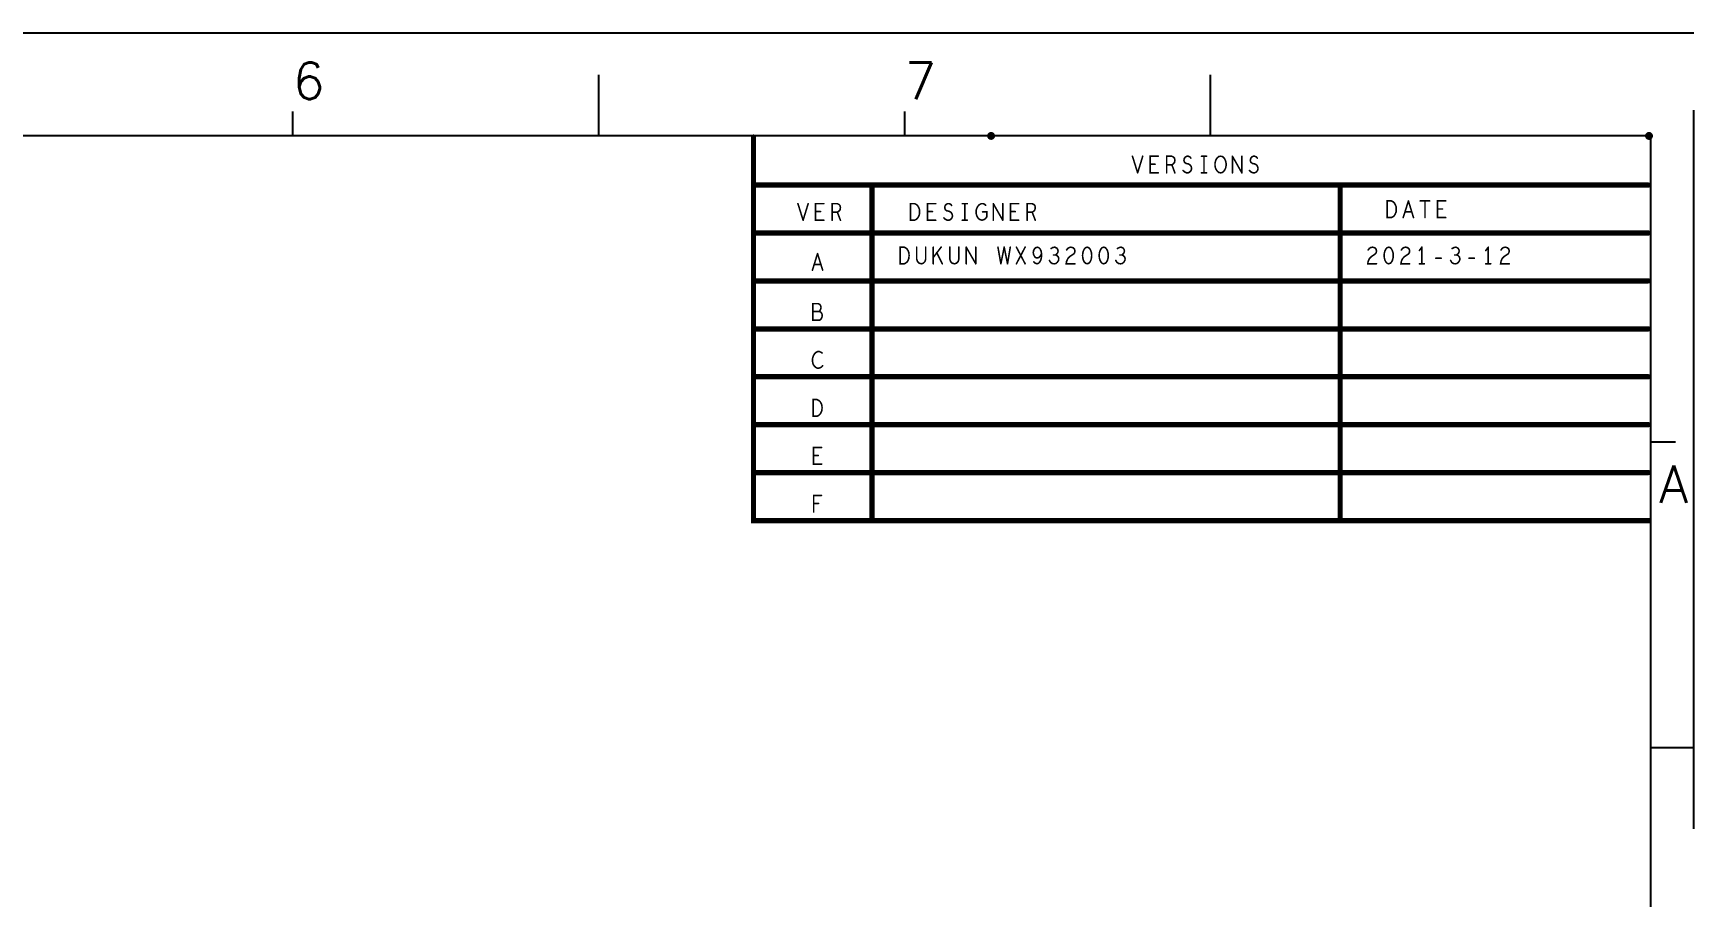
# Model space of a CAD drawing. Header units: millimetres. Extents: x 3362 to 3827, y -139 to 191.
# Drawn here: x 3667.1 to 3827.2, y 108.1 to 191.4 of the extents above; entities that cross this region are included whole.
import ezdxf

# ---------------------------------------------------------------- set-up
doc = ezdxf.new("R2010")
doc.units = ezdxf.units.MM
doc.header["$LTSCALE"] = 23.1
doc.linetypes.add('PHANTOM', pattern=[29.5, 9.5, -1.5, 3, -1.5, 3, -1.5, 9.5])
doc.layers.get('0').update_dxf_attribs({"linetype": 'CONTINUOUS'})
doc.layers.add('0PAPERF', color=2, linetype='PHANTOM', plot=False)
doc.styles.add('SIMPLEX', font='simplex.shx')

# ---------------------------------------------------------------- blocks, each defined once
blk = doc.blocks.new('PAD_R1')
at = {"const_width": 0.5}
blk.add_lwpolyline([(0.25, 0, 1), (-0.25, 0, 1)], format="xyb", close=True, dxfattribs=at)

msp = doc.modelspace()

# ---------------------------------------------------------------- linework, layer by layer
for p, q in [((3721.64, 181.48), (3721.64, 187.38)), ((3780.63, 181.48), (3780.63, 187.38)), ((3692.15, 181.48), (3692.15, 183.84)), ((3751.14, 181.48), (3751.14, 183.84)), ((3823.1, 181.48), (3367.73, 181.48)), ((3823.1, -133.51), (3823.1, 181.48)), ((3823.1, 151.99), (3825.46, 151.99)), ((3823.1, 122.49), (3827.23, 122.49))]:
    msp.add_line(p, q)
for points, const_width in [([(3736.56, 181.37), (3736.56, 144.38), (3822.91, 144.38)], 0.508), ([(3773.1, 179.52), (3773.6, 177.92)], 0.152), ([(3773.6, 177.92), (3774.09, 179.52)], 0.152), ([(3775.59, 177.92), (3774.8, 177.92), (3774.8, 179.52), (3775.59, 179.52)], 0.152), ([(3776.4, 177.92), (3776.4, 179.52), (3776.9, 179.52), (3777.05, 179.44), (3777.15, 179.34), (3777.19, 179.12), (3777.15, 178.91), (3777.03, 178.78), (3776.9, 178.7), (3776.4, 178.7)], 0.152), ([(3777.98, 178.14), (3778.14, 178), (3778.32, 177.92), (3778.48, 177.92), (3778.63, 178), (3778.75, 178.14), (3778.81, 178.32), (3778.77, 178.51), (3778.67, 178.67), (3778.5, 178.78), (3778.26, 178.83), (3778.12, 178.94), (3778.06, 179.12), (3778.1, 179.31), (3778.2, 179.44), (3778.34, 179.52), (3778.48, 179.52), (3778.62, 179.47), (3778.73, 179.34)], 0.152), ([(3779.76, 179.52), (3780.24, 179.52)], 0.152), ([(3780, 179.52), (3780, 177.92)], 0.152), ([(3782.74, 177.92), (3782.74, 179.52)], 0.152), ([(3782.74, 179.52), (3783.65, 177.92)], 0.152), ([(3783.65, 177.92), (3783.65, 179.52)], 0.152), ([(3784.38, 178.14), (3784.54, 178), (3784.72, 177.92), (3784.88, 177.92), (3785.04, 178), (3785.16, 178.14), (3785.21, 178.32), (3785.17, 178.51), (3785.08, 178.67), (3784.9, 178.78), (3784.66, 178.83), (3784.52, 178.94), (3784.46, 179.12), (3784.5, 179.31), (3784.6, 179.44), (3784.74, 179.52), (3784.88, 179.52), (3785.02, 179.47), (3785.14, 179.34)], 0.152), ([(3775.28, 178.75), (3774.8, 178.75)], 0.152), ([(3776.9, 178.7), (3777.19, 177.92)], 0.152), ([(3779.76, 177.92), (3780.24, 177.92)], 0.152), ([(3736.56, 176.74), (3822.84, 176.74)], 0.508), ([(3747.99, 176.74), (3747.99, 144.38)], 0.508), ([(3793.13, 176.74), (3793.13, 144.38)], 0.508), ([(3740.84, 174.95), (3741.34, 173.35)], 0.152), ([(3741.34, 173.35), (3741.83, 174.95)], 0.152), ([(3743.34, 173.35), (3742.54, 173.35), (3742.54, 174.95), (3743.34, 174.95)], 0.152), ([(3744.14, 173.35), (3744.14, 174.95), (3744.64, 174.95), (3744.8, 174.87), (3744.9, 174.77), (3744.94, 174.55), (3744.9, 174.34), (3744.78, 174.21), (3744.64, 174.13), (3744.14, 174.13)], 0.152), ([(3754.13, 173.35), (3753.33, 173.35), (3753.33, 174.95), (3754.13, 174.95)], 0.152), ([(3754.92, 173.57), (3755.07, 173.43), (3755.25, 173.35), (3755.41, 173.35), (3755.57, 173.43), (3755.69, 173.57), (3755.75, 173.75), (3755.71, 173.94), (3755.61, 174.1), (3755.43, 174.21), (3755.19, 174.26), (3755.05, 174.37), (3754.99, 174.55), (3755.03, 174.74), (3755.13, 174.87), (3755.27, 174.95), (3755.41, 174.95), (3755.55, 174.9), (3755.67, 174.77)], 0.152), ([(3756.69, 174.95), (3757.17, 174.95)], 0.152), ([(3756.93, 174.95), (3756.93, 173.35)], 0.152), ([(3758.65, 174.15), (3759.05, 174.15), (3759.05, 173.67), (3758.93, 173.51), (3758.79, 173.41), (3758.59, 173.35), (3758.39, 173.41), (3758.25, 173.51), (3758.14, 173.67), (3758.06, 173.86), (3758.02, 174.07), (3758.02, 174.26), (3758.06, 174.42), (3758.14, 174.61), (3758.25, 174.77), (3758.37, 174.87), (3758.53, 174.95), (3758.67, 174.95), (3758.83, 174.9), (3758.95, 174.79)], 0.152), ([(3759.68, 173.35), (3759.68, 174.95)], 0.152), ([(3759.68, 174.95), (3760.59, 173.35)], 0.152), ([(3760.59, 173.35), (3760.59, 174.95)], 0.152), ([(3762.13, 173.35), (3761.34, 173.35), (3761.34, 174.95), (3762.13, 174.95)], 0.152), ([(3762.94, 173.35), (3762.94, 174.95), (3763.43, 174.95), (3763.59, 174.87), (3763.69, 174.77), (3763.73, 174.55), (3763.69, 174.34), (3763.57, 174.21), (3763.43, 174.13), (3762.94, 174.13)], 0.152), ([(3799.21, 173.61), (3799.71, 175.21)], 0.152), ([(3799.71, 175.21), (3800.2, 173.61)], 0.152), ([(3800.85, 175.21), (3801.76, 175.21)], 0.152), ([(3801.31, 175.21), (3801.31, 173.61)], 0.152), ([(3803.31, 173.61), (3802.51, 173.61), (3802.51, 175.21), (3803.31, 175.21)], 0.152), ([(3743.02, 174.18), (3742.54, 174.18)], 0.152), ([(3744.64, 174.13), (3744.94, 173.35)], 0.152), ([(3753.81, 174.18), (3753.33, 174.18)], 0.152), ([(3756.69, 173.35), (3757.17, 173.35)], 0.152), ([(3761.81, 174.18), (3761.34, 174.18)], 0.152), ([(3763.43, 174.13), (3763.73, 173.35)], 0.152), ([(3800.03, 174.17), (3799.39, 174.17)], 0.152), ([(3802.99, 174.43), (3802.51, 174.43)], 0.152), ([(3736.56, 172.12), (3822.84, 172.12)], 0.508), ([(3742.24, 168.53), (3742.73, 170.13)], 0.152), ([(3742.73, 170.13), (3743.23, 168.53)], 0.152), ([(3752.29, 170.75), (3752.29, 169.6), (3752.37, 169.36), (3752.53, 169.2), (3752.73, 169.15), (3752.93, 169.2), (3753.09, 169.36), (3753.16, 169.6), (3753.16, 170.75)], 0.152), ([(3753.89, 169.15), (3753.89, 170.75)], 0.152), ([(3754.65, 170.75), (3753.89, 169.76)], 0.152), ([(3754.76, 169.15), (3754.23, 170.22)], 0.152), ([(3755.49, 170.75), (3755.49, 169.6), (3755.57, 169.36), (3755.73, 169.2), (3755.93, 169.15), (3756.13, 169.2), (3756.29, 169.36), (3756.36, 169.6), (3756.36, 170.75)], 0.152), ([(3757.07, 169.15), (3757.07, 170.75)], 0.152), ([(3757.07, 170.75), (3757.99, 169.15)], 0.152), ([(3757.99, 169.15), (3757.99, 170.75)], 0.152), ([(3760.13, 170.75), (3760.41, 169.15)], 0.152), ([(3760.41, 169.15), (3760.73, 170.75)], 0.152), ([(3760.73, 170.75), (3761.05, 169.15)], 0.152), ([(3761.05, 169.15), (3761.32, 170.75)], 0.152), ([(3761.91, 169.15), (3762.75, 170.75)], 0.152), ([(3761.91, 170.75), (3762.75, 169.15)], 0.152), ([(3763.59, 169.33), (3763.73, 169.2), (3763.89, 169.15), (3764.05, 169.2), (3764.19, 169.36), (3764.29, 169.6), (3764.33, 169.84), (3764.33, 170.13), (3764.29, 170.38), (3764.19, 170.59), (3764.07, 170.7), (3763.93, 170.75), (3763.77, 170.7), (3763.65, 170.59), (3763.57, 170.43), (3763.53, 170.22), (3763.57, 170.03), (3763.67, 169.84), (3763.79, 169.73), (3763.93, 169.71), (3764.09, 169.76), (3764.21, 169.89), (3764.33, 170.13)], 0.152), ([(3765.09, 169.47), (3765.21, 169.28), (3765.37, 169.17), (3765.55, 169.15), (3765.71, 169.17), (3765.87, 169.31), (3765.97, 169.47), (3765.99, 169.63), (3765.95, 169.81), (3765.81, 169.95), (3765.67, 170), (3765.49, 170)], 0.152), ([(3765.67, 170), (3765.79, 170.08), (3765.89, 170.22), (3765.93, 170.38), (3765.89, 170.54), (3765.79, 170.67), (3765.61, 170.75), (3765.43, 170.72), (3765.25, 170.62)], 0.152), ([(3766.75, 170.48), (3766.87, 170.64), (3767.01, 170.72), (3767.17, 170.75), (3767.37, 170.7), (3767.51, 170.56), (3767.55, 170.4), (3767.53, 170.24), (3767.45, 170.11), (3767.05, 169.84), (3766.87, 169.65), (3766.75, 169.39), (3766.71, 169.15), (3767.55, 169.15)], 0.152), ([(3771.49, 169.47), (3771.61, 169.28), (3771.77, 169.17), (3771.95, 169.15), (3772.11, 169.17), (3772.27, 169.31), (3772.37, 169.47), (3772.39, 169.63), (3772.35, 169.81), (3772.21, 169.95), (3772.07, 170), (3771.89, 170)], 0.152), ([(3772.07, 170), (3772.19, 170.08), (3772.29, 170.22), (3772.33, 170.38), (3772.29, 170.54), (3772.19, 170.67), (3772.01, 170.75), (3771.83, 170.72), (3771.65, 170.62)], 0.152), ([(3795.83, 170.48), (3795.95, 170.64), (3796.09, 170.72), (3796.25, 170.75), (3796.45, 170.7), (3796.59, 170.56), (3796.63, 170.4), (3796.61, 170.24), (3796.53, 170.11), (3796.13, 169.84), (3795.95, 169.65), (3795.83, 169.39), (3795.79, 169.15), (3796.63, 169.15)], 0.152), ([(3799.03, 170.48), (3799.15, 170.64), (3799.29, 170.72), (3799.45, 170.75), (3799.65, 170.7), (3799.79, 170.56), (3799.83, 170.4), (3799.81, 170.24), (3799.73, 170.11), (3799.33, 169.84), (3799.15, 169.65), (3799.03, 169.39), (3798.99, 169.15), (3799.83, 169.15)], 0.152), ([(3801.01, 170.75), (3800.77, 170.43)], 0.152), ([(3801.01, 169.15), (3801.01, 170.75)], 0.152), ([(3802.35, 169.68), (3802.87, 169.68)], 0.152), ([(3803.78, 169.47), (3803.89, 169.28), (3804.05, 169.17), (3804.23, 169.15), (3804.39, 169.17), (3804.55, 169.31), (3804.65, 169.47), (3804.67, 169.63), (3804.63, 169.81), (3804.49, 169.95), (3804.35, 170), (3804.17, 170)], 0.152), ([(3804.35, 170), (3804.47, 170.08), (3804.57, 170.22), (3804.61, 170.38), (3804.57, 170.54), (3804.47, 170.67), (3804.29, 170.75), (3804.11, 170.72), (3803.93, 170.62)], 0.152), ([(3805.55, 169.68), (3806.07, 169.68)], 0.152), ([(3807.41, 170.75), (3807.17, 170.43)], 0.152), ([(3807.41, 169.15), (3807.41, 170.75)], 0.152), ([(3808.64, 170.48), (3808.75, 170.64), (3808.89, 170.72), (3809.05, 170.75), (3809.25, 170.7), (3809.39, 170.56), (3809.43, 170.4), (3809.41, 170.24), (3809.33, 170.11), (3808.93, 169.84), (3808.75, 169.65), (3808.64, 169.39), (3808.6, 169.15), (3809.43, 169.15)], 0.152), ([(3743.05, 169.09), (3742.42, 169.09)], 0.152), ([(3800.77, 169.15), (3801.25, 169.15)], 0.152), ([(3807.17, 169.15), (3807.65, 169.15)], 0.152), ([(3736.56, 167.5), (3822.84, 167.5)], 0.508), ([(3742.89, 164.55), (3742.97, 164.63), (3743.03, 164.77), (3743.07, 164.95), (3743.03, 165.11), (3742.95, 165.22), (3742.81, 165.3), (3742.28, 165.3), (3742.28, 163.7), (3742.93, 163.7), (3743.07, 163.81), (3743.15, 163.97), (3743.19, 164.15), (3743.15, 164.34), (3743.03, 164.5), (3742.89, 164.55), (3742.28, 164.55)], 0.152), ([(3736.56, 162.87), (3822.84, 162.87)], 0.508), ([(3743.17, 160.54), (3743.05, 160.62), (3742.91, 160.68), (3742.75, 160.68), (3742.58, 160.6), (3742.44, 160.46), (3742.34, 160.3), (3742.26, 160.04), (3742.24, 159.8), (3742.28, 159.56), (3742.34, 159.4), (3742.46, 159.24), (3742.6, 159.13), (3742.73, 159.08), (3742.87, 159.08), (3743.01, 159.13), (3743.13, 159.21), (3743.23, 159.32)], 0.152), ([(3736.56, 158.25), (3822.84, 158.25)], 0.508), ([(3736.56, 153.63), (3822.84, 153.63)], 0.508), ([(3743.13, 149.83), (3742.34, 149.83), (3742.34, 151.43), (3743.13, 151.43)], 0.152), ([(3742.81, 150.66), (3742.34, 150.66)], 0.152), ([(3736.56, 149.01), (3822.84, 149.01)], 0.508), ([(3742.36, 145.21), (3742.36, 146.81), (3743.11, 146.81)], 0.152), ([(3742.83, 146.04), (3742.36, 146.04)], 0.152)]:
    msp.add_lwpolyline(points, dxfattribs=dict(const_width=const_width))
at = {"const_width": 0.152}
for points in [[(3781.6, 177.92), (3781.44, 177.95), (3781.3, 178.06), (3781.18, 178.22), (3781.1, 178.4), (3781.06, 178.62), (3781.06, 178.83), (3781.1, 179.04), (3781.18, 179.23), (3781.3, 179.39), (3781.44, 179.5), (3781.6, 179.52), (3781.76, 179.5), (3781.9, 179.39), (3782.01, 179.23), (3782.09, 179.04), (3782.13, 178.83), (3782.13, 178.62), (3782.09, 178.4), (3782.01, 178.22), (3781.9, 178.06), (3781.76, 177.95)], [(3751.69, 173.35), (3751.69, 174.95), (3752.09, 174.95), (3752.25, 174.87), (3752.37, 174.77), (3752.47, 174.61), (3752.55, 174.42), (3752.57, 174.15), (3752.55, 173.89), (3752.47, 173.7), (3752.37, 173.54), (3752.25, 173.43), (3752.09, 173.35)], [(3797.67, 173.61), (3797.67, 175.21), (3798.07, 175.21), (3798.23, 175.13), (3798.35, 175.02), (3798.44, 174.86), (3798.52, 174.67), (3798.54, 174.41), (3798.52, 174.14), (3798.44, 173.95), (3798.35, 173.79), (3798.23, 173.69), (3798.07, 173.61)], [(3750.69, 169.15), (3750.69, 170.75), (3751.09, 170.75), (3751.25, 170.67), (3751.37, 170.56), (3751.47, 170.4), (3751.54, 170.22), (3751.56, 169.95), (3751.54, 169.68), (3751.47, 169.49), (3751.37, 169.33), (3751.25, 169.23), (3751.09, 169.15)], [(3768.73, 170.75), (3768.57, 170.7), (3768.45, 170.56), (3768.37, 170.4), (3768.31, 170.19), (3768.29, 169.95), (3768.31, 169.71), (3768.37, 169.49), (3768.45, 169.33), (3768.57, 169.2), (3768.73, 169.15), (3768.89, 169.2), (3769.01, 169.33), (3769.09, 169.49), (3769.15, 169.71), (3769.17, 169.95), (3769.15, 170.19), (3769.09, 170.4), (3769.01, 170.56), (3768.89, 170.7)], [(3770.33, 170.75), (3770.17, 170.7), (3770.05, 170.56), (3769.97, 170.4), (3769.91, 170.19), (3769.89, 169.95), (3769.91, 169.71), (3769.97, 169.49), (3770.05, 169.33), (3770.17, 169.2), (3770.33, 169.15), (3770.49, 169.2), (3770.61, 169.33), (3770.69, 169.49), (3770.75, 169.71), (3770.77, 169.95), (3770.75, 170.19), (3770.69, 170.4), (3770.61, 170.56), (3770.49, 170.7)], [(3797.81, 170.75), (3797.65, 170.7), (3797.53, 170.56), (3797.45, 170.4), (3797.39, 170.19), (3797.37, 169.95), (3797.39, 169.71), (3797.45, 169.49), (3797.53, 169.33), (3797.65, 169.2), (3797.81, 169.15), (3797.97, 169.2), (3798.09, 169.33), (3798.17, 169.49), (3798.23, 169.71), (3798.25, 169.95), (3798.23, 170.19), (3798.17, 170.4), (3798.09, 170.56), (3797.97, 170.7)], [(3742.3, 154.45), (3742.3, 156.05), (3742.69, 156.05), (3742.85, 155.97), (3742.97, 155.87), (3743.07, 155.71), (3743.15, 155.52), (3743.17, 155.25), (3743.15, 154.99), (3743.07, 154.8), (3742.97, 154.64), (3742.85, 154.53), (3742.69, 154.45)]]:
    msp.add_lwpolyline(points, close=True, dxfattribs=at)
at = {"layer": '0PAPERF'}
for p, q in [((3827.23, 191.39), (3361.78, 191.39)), ((3827.23, -139.45), (3827.23, 191.39))]:
    msp.add_line(p, q, dxfattribs=at)

# ---------------------------------------------------------------- block references
for p, xscale, yscale in [((3736.56, 181.37), 0.508, 0.508), ((3759.47, 181.48), 0.762, 0.762), ((3822.91, 181.48), 0.762, 0.762), ((3822.91, 181.48), 0.762, 0.762), ((3773.1, 179.52), 0.1524, 0.1524), ((3774.09, 179.52), 0.1524, 0.1524), ((3775.59, 179.52), 0.1524, 0.1524), ((3778.73, 179.34), 0.1524, 0.1524), ((3779.76, 179.52), 0.1524, 0.1524), ((3780, 179.52), 0.1524, 0.1524), ((3780.24, 179.52), 0.1524, 0.1524), ((3782.74, 179.52), 0.1524, 0.1524), ((3782.74, 179.52), 0.1524, 0.1524), ((3783.65, 179.52), 0.1524, 0.1524), ((3785.14, 179.34), 0.1524, 0.1524), ((3773.6, 177.92), 0.1524, 0.1524), ((3773.6, 177.92), 0.1524, 0.1524), ((3774.8, 178.75), 0.1524, 0.1524), ((3775.28, 178.75), 0.1524, 0.1524), ((3775.59, 177.92), 0.1524, 0.1524), ((3776.4, 178.7), 0.1524, 0.1524), ((3776.4, 177.92), 0.1524, 0.1524), ((3776.9, 178.7), 0.1524, 0.1524), ((3777.19, 177.92), 0.1524, 0.1524), ((3777.98, 178.14), 0.1524, 0.1524), ((3779.76, 177.92), 0.1524, 0.1524), ((3780, 177.92), 0.1524, 0.1524), ((3780.24, 177.92), 0.1524, 0.1524), ((3782.74, 177.92), 0.1524, 0.1524), ((3783.65, 177.92), 0.1524, 0.1524), ((3783.65, 177.92), 0.1524, 0.1524), ((3784.38, 178.14), 0.1524, 0.1524), ((3736.56, 176.74), 0.508, 0.508), ((3747.99, 176.74), 0.508, 0.508), ((3793.13, 176.74), 0.508, 0.508), ((3822.84, 176.74), 0.508, 0.508), ((3740.84, 174.95), 0.1524, 0.1524), ((3741.83, 174.95), 0.1524, 0.1524), ((3743.34, 174.95), 0.1524, 0.1524), ((3754.13, 174.95), 0.1524, 0.1524), ((3755.67, 174.77), 0.1524, 0.1524), ((3756.69, 174.95), 0.1524, 0.1524), ((3756.93, 174.95), 0.1524, 0.1524), ((3757.17, 174.95), 0.1524, 0.1524), ((3758.95, 174.79), 0.1524, 0.1524), ((3759.68, 174.95), 0.1524, 0.1524), ((3759.68, 174.95), 0.1524, 0.1524), ((3760.59, 174.95), 0.1524, 0.1524), ((3762.13, 174.95), 0.1524, 0.1524), ((3799.71, 175.21), 0.1524, 0.1524), ((3799.71, 175.21), 0.1524, 0.1524), ((3800.85, 175.21), 0.1524, 0.1524), ((3801.31, 175.21), 0.1524, 0.1524), ((3801.76, 175.21), 0.1524, 0.1524), ((3803.31, 175.21), 0.1524, 0.1524), ((3741.34, 173.35), 0.1524, 0.1524), ((3741.34, 173.35), 0.1524, 0.1524), ((3742.54, 174.18), 0.1524, 0.1524), ((3743.02, 174.18), 0.1524, 0.1524), ((3743.34, 173.35), 0.1524, 0.1524), ((3744.14, 174.13), 0.1524, 0.1524), ((3744.14, 173.35), 0.1524, 0.1524), ((3744.64, 174.13), 0.1524, 0.1524), ((3744.94, 173.35), 0.1524, 0.1524), ((3753.33, 174.18), 0.1524, 0.1524), ((3753.81, 174.18), 0.1524, 0.1524), ((3754.13, 173.35), 0.1524, 0.1524), ((3754.92, 173.57), 0.1524, 0.1524), ((3756.69, 173.35), 0.1524, 0.1524), ((3756.93, 173.35), 0.1524, 0.1524), ((3757.17, 173.35), 0.1524, 0.1524), ((3758.65, 174.15), 0.1524, 0.1524), ((3759.68, 173.35), 0.1524, 0.1524), ((3760.59, 173.35), 0.1524, 0.1524), ((3760.59, 173.35), 0.1524, 0.1524), ((3761.34, 174.18), 0.1524, 0.1524), ((3761.81, 174.18), 0.1524, 0.1524), ((3762.13, 173.35), 0.1524, 0.1524), ((3762.94, 174.13), 0.1524, 0.1524), ((3762.94, 173.35), 0.1524, 0.1524), ((3763.43, 174.13), 0.1524, 0.1524), ((3763.73, 173.35), 0.1524, 0.1524), ((3799.21, 173.61), 0.1524, 0.1524), ((3799.39, 174.17), 0.1524, 0.1524), ((3800.03, 174.17), 0.1524, 0.1524), ((3800.2, 173.61), 0.1524, 0.1524), ((3801.31, 173.61), 0.1524, 0.1524), ((3802.51, 174.43), 0.1524, 0.1524), ((3802.99, 174.43), 0.1524, 0.1524), ((3803.31, 173.61), 0.1524, 0.1524), ((3736.56, 172.12), 0.508, 0.508), ((3822.84, 172.12), 0.508, 0.508), ((3742.73, 170.13), 0.1524, 0.1524), ((3742.73, 170.13), 0.1524, 0.1524), ((3752.29, 170.75), 0.1524, 0.1524), ((3753.16, 170.75), 0.1524, 0.1524), ((3753.89, 170.75), 0.1524, 0.1524), ((3753.89, 169.76), 0.1524, 0.1524), ((3754.23, 170.22), 0.1524, 0.1524), ((3754.65, 170.75), 0.1524, 0.1524), ((3755.49, 170.75), 0.1524, 0.1524), ((3756.36, 170.75), 0.1524, 0.1524), ((3757.07, 170.75), 0.1524, 0.1524), ((3757.07, 170.75), 0.1524, 0.1524), ((3757.99, 170.75), 0.1524, 0.1524), ((3760.13, 170.75), 0.1524, 0.1524), ((3760.73, 170.75), 0.1524, 0.1524), ((3760.73, 170.75), 0.1524, 0.1524), ((3761.32, 170.75), 0.1524, 0.1524), ((3761.91, 170.75), 0.1524, 0.1524), ((3762.75, 170.75), 0.1524, 0.1524), ((3764.33, 170.13), 0.1524, 0.1524), ((3765.25, 170.62), 0.1524, 0.1524), ((3765.49, 170), 0.1524, 0.1524), ((3765.67, 170), 0.1524, 0.1524), ((3766.75, 170.48), 0.1524, 0.1524), ((3771.65, 170.62), 0.1524, 0.1524), ((3771.89, 170), 0.1524, 0.1524), ((3772.07, 170), 0.1524, 0.1524), ((3795.83, 170.48), 0.1524, 0.1524), ((3799.03, 170.48), 0.1524, 0.1524), ((3800.77, 170.43), 0.1524, 0.1524), ((3801.01, 170.75), 0.1524, 0.1524), ((3801.01, 170.75), 0.1524, 0.1524), ((3802.35, 169.68), 0.1524, 0.1524), ((3802.87, 169.68), 0.1524, 0.1524), ((3803.93, 170.62), 0.1524, 0.1524), ((3804.17, 170), 0.1524, 0.1524), ((3804.35, 170), 0.1524, 0.1524), ((3805.55, 169.68), 0.1524, 0.1524), ((3806.07, 169.68), 0.1524, 0.1524), ((3807.17, 170.43), 0.1524, 0.1524), ((3807.41, 170.75), 0.1524, 0.1524), ((3807.41, 170.75), 0.1524, 0.1524), ((3808.64, 170.48), 0.1524, 0.1524), ((3742.24, 168.53), 0.1524, 0.1524), ((3742.42, 169.09), 0.1524, 0.1524), ((3743.05, 169.09), 0.1524, 0.1524), ((3743.23, 168.53), 0.1524, 0.1524), ((3753.89, 169.15), 0.1524, 0.1524), ((3754.76, 169.15), 0.1524, 0.1524), ((3757.07, 169.15), 0.1524, 0.1524), ((3757.99, 169.15), 0.1524, 0.1524), ((3757.99, 169.15), 0.1524, 0.1524), ((3760.41, 169.15), 0.1524, 0.1524), ((3760.41, 169.15), 0.1524, 0.1524), ((3761.05, 169.15), 0.1524, 0.1524), ((3761.05, 169.15), 0.1524, 0.1524), ((3761.91, 169.15), 0.1524, 0.1524), ((3762.75, 169.15), 0.1524, 0.1524), ((3763.59, 169.33), 0.1524, 0.1524), ((3765.09, 169.47), 0.1524, 0.1524), ((3767.55, 169.15), 0.1524, 0.1524), ((3771.49, 169.47), 0.1524, 0.1524), ((3796.63, 169.15), 0.1524, 0.1524), ((3799.83, 169.15), 0.1524, 0.1524), ((3800.77, 169.15), 0.1524, 0.1524), ((3801.01, 169.15), 0.1524, 0.1524), ((3801.25, 169.15), 0.1524, 0.1524), ((3803.78, 169.47), 0.1524, 0.1524), ((3807.17, 169.15), 0.1524, 0.1524), ((3807.41, 169.15), 0.1524, 0.1524), ((3807.65, 169.15), 0.1524, 0.1524), ((3809.43, 169.15), 0.1524, 0.1524), ((3736.56, 167.5), 0.508, 0.508), ((3822.84, 167.5), 0.508, 0.508), ((3742.28, 164.55), 0.1524, 0.1524), ((3742.89, 164.55), 0.1524, 0.1524), ((3736.56, 162.87), 0.508, 0.508), ((3822.84, 162.87), 0.508, 0.508), ((3743.17, 160.54), 0.1524, 0.1524), ((3743.23, 159.32), 0.1524, 0.1524), ((3736.56, 158.25), 0.508, 0.508), ((3822.84, 158.25), 0.508, 0.508), ((3736.56, 153.63), 0.508, 0.508), ((3822.84, 153.63), 0.508, 0.508), ((3742.34, 150.66), 0.1524, 0.1524), ((3742.81, 150.66), 0.1524, 0.1524), ((3743.13, 151.43), 0.1524, 0.1524), ((3736.56, 149.01), 0.508, 0.508), ((3743.13, 149.83), 0.1524, 0.1524), ((3822.84, 149.01), 0.508, 0.508), ((3742.36, 146.04), 0.1524, 0.1524), ((3742.83, 146.04), 0.1524, 0.1524), ((3743.11, 146.81), 0.1524, 0.1524), ((3742.36, 145.21), 0.1524, 0.1524), ((3747.99, 144.38), 0.508, 0.508), ((3793.13, 144.38), 0.508, 0.508), ((3822.91, 144.38), 0.508, 0.508)]:
    msp.add_blockref('PAD_R1', p, dxfattribs=dict(xscale=xscale, yscale=yscale))

# ---------------------------------------------------------------- texts
at = {"style": 'SIMPLEX'}
for s, height, p in [('6', 3.54, (3692.15, 185.02)), ('7', 3.54, (3751.14, 185.02)), ('A', 3.59, (3823.91, 146.09))]:
    msp.add_text(s, height=height, dxfattribs=at).set_placement(p)

doc.saveas('drawing.dxf')
